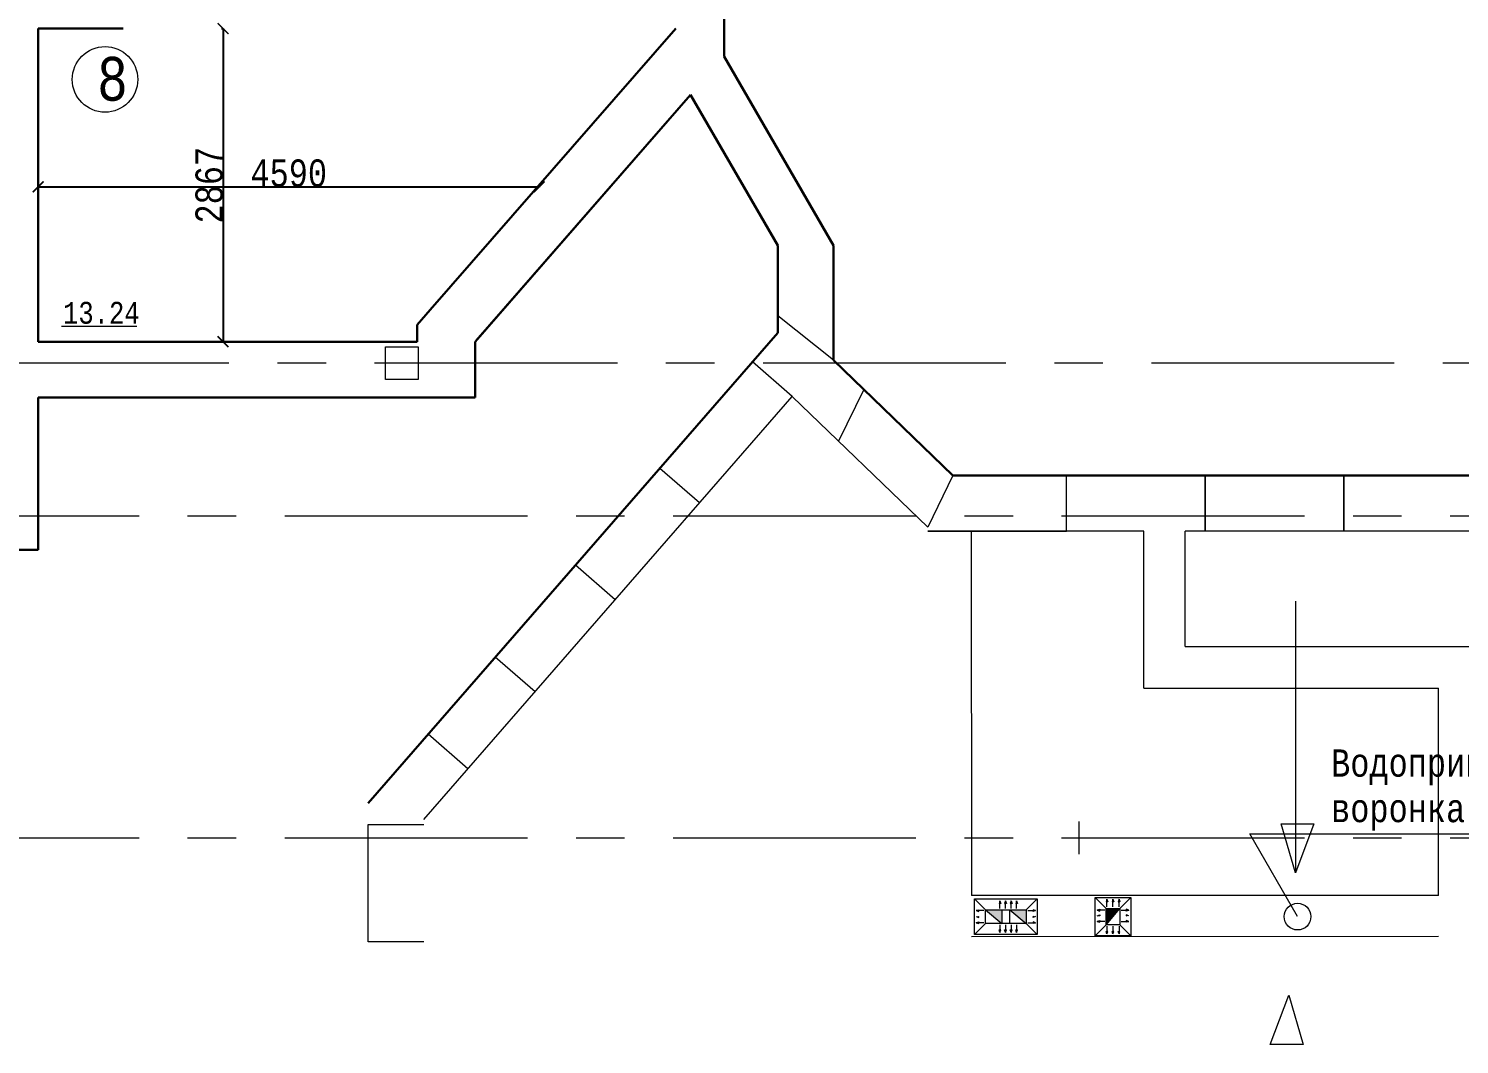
# Model space of a CAD drawing. Header units: millimetres. Extents: x -689206 to 4969298, y -1019800 to 703299.
# Drawn here: x 798541 to 811638, y -639813 to -630510 of the extents above; entities that cross this region are included whole.
import ezdxf

# ---------------------------------------------------------------- set-up
doc = ezdxf.new("R2010")
doc.units = ezdxf.units.MM
doc.linetypes.add('JIS_02_4.0', pattern=[5.5, 4, -1.5])
doc.linetypes.add('осеваяX2', pattern=[101.6, 63.5, -12.7, 12.7, -12.7])
doc.layers.add('кровля', color=211, linetype='Continuous')
doc.layers.add('четотам', color=7, linetype='Continuous')
for name, color, linetype, lineweight in [('РАЗМЕРЫ', 7, 'Continuous', 9), ('сваи', 7, 'JIS_02_4.0', 30), ('стены', 7, 'Continuous', 20)]:
    doc.layers.add(name, color=color, linetype=linetype, lineweight=lineweight)
doc.styles.add('Аннотативный', font='isocteur.ttf', dxfattribs={"width": 0.7, "height": 250})
doc.dimstyles.new('Аннотативный', dxfattribs={"dimscale": 0, "dimtxt": 250, "dimasz": 100, "dimexe": 1.25, "dimexo": 0.625, "dimtad": 1, "dimdec": 0, "dimtxsty": 'Аннотативный', "dimblk": 'ARCHTICK', "dimcen": 2.5, "dimadec": 0, "dimazin": 0, "dimtfac": 1, "dimtdec": 0, "dimtmove": 0, "dimatfit": 3, "dimfxl": 1, "dimarcsym": 0})

# ---------------------------------------------------------------- blocks, each defined once
blk = doc.blocks.new('_ArchTick')
at = {"color": 0, "linetype": 'ByBlock', "const_width": 0.15}
blk.add_lwpolyline([(-0.5, -0.5), (0.5, 0.5)], dxfattribs=at)
blk = doc.blocks.new('*D4855')
at = {"layer": 'Defpoints', "color": 0, "lineweight": 5, "ltscale": 35, "transparency": 16777216}
for p in [(798629, -631944), (803215, -631944), (803215, -631960)]:
    blk.add_point(p, dxfattribs=at)
at = {"layer": 'РАЗМЕРЫ', "color": 0, "lineweight": -2, "ltscale": 35, "transparency": 16777216}
for p, q in [((798629, -631944), (798629, -631961)), ((803215, -631945), (803215, -631961)), ((798629, -631960), (803215, -631960))]:
    blk.add_line(p, q, dxfattribs=at)
at = {"layer": 'РАЗМЕРЫ', "color": 0, "lineweight": -2, "ltscale": 35, "transparency": 16777216, "xscale": 100, "yscale": 100, "zscale": 100, "rotation": 180}
blk.add_blockref('_ArchTick', (798629, -631960), dxfattribs=at)
at = {"layer": 'РАЗМЕРЫ', "color": 0, "lineweight": -2, "ltscale": 35, "transparency": 16777216, "xscale": 100, "yscale": 100, "zscale": 100}
blk.add_blockref('_ArchTick', (803215, -631960), dxfattribs=at)
at = {"layer": 'РАЗМЕРЫ', "color": 0, "lineweight": 5, "ltscale": 35, "transparency": 16777216, "insert": (800922, -631835), "char_height": 250, "attachment_point": 5, "style": 'Аннотативный'}
blk.add_mtext('4590', dxfattribs=at)
blk = doc.blocks.new('*D4856')
at = {"layer": 'Defpoints', "color": 0, "lineweight": 5, "ltscale": 35, "transparency": 16777216}
for p in [(800307, -630510), (800307, -633377), (800321, -633377)]:
    blk.add_point(p, dxfattribs=at)
at = {"layer": 'РАЗМЕРЫ', "color": 0, "lineweight": -2, "ltscale": 35, "transparency": 16777216}
for p, q in [((800307, -630510), (800322, -630510)), ((800321, -630510), (800321, -633377)), ((800307, -633377), (800322, -633377))]:
    blk.add_line(p, q, dxfattribs=at)
at = {"layer": 'РАЗМЕРЫ', "color": 0, "lineweight": -2, "ltscale": 35, "transparency": 16777216, "xscale": 100, "yscale": 100, "zscale": 100}
for p, rotation in [((800321, -630510), 90), ((800321, -633377), 270)]:
    blk.add_blockref('_ArchTick', p, dxfattribs=dict(at, rotation=rotation))
at = {"layer": 'РАЗМЕРЫ', "color": 0, "lineweight": 5, "ltscale": 35, "transparency": 16777216, "insert": (800195, -631944), "char_height": 250, "attachment_point": 5, "rotation": 90, "style": 'Аннотативный'}
blk.add_mtext('2867', dxfattribs=at)

msp = doc.modelspace()

# ---------------------------------------------------------------- hatches: boundary and pattern name
at = {"layer": 'кровля', "lineweight": 5, "true_color": 0x000000}
h = msp.add_hatch(color=18, dxfattribs=at)
h.dxf.hatch_style = 1
h.paths.add_polyline_path([(808411.9, -638507.3), (808420.1, -638507.3), (808411.9, -638483.7)])
h.paths.add_polyline_path([(808403.8, -638507.3), (808411.9, -638507.3), (808411.9, -638483.7)])
h = msp.add_hatch(color=18, dxfattribs=at)
h.dxf.hatch_style = 1
h.paths.add_polyline_path([(808467.2, -638507.3), (808475.4, -638507.3), (808467.2, -638483.7)])
h.paths.add_polyline_path([(808459.1, -638507.3), (808467.2, -638507.3), (808467.2, -638483.7)])
h = msp.add_hatch(color=18, dxfattribs=at)
h.dxf.hatch_style = 1
h.paths.add_polyline_path([(808522.5, -638483.7), (808514.4, -638507.3), (808522.5, -638507.3)])
h.paths.add_polyline_path([(808522.5, -638483.7), (808522.5, -638507.3), (808530.7, -638507.3)])
at = {"layer": 'кровля', "lineweight": 5}
h = msp.add_hatch(color=7, dxfattribs=at)
h.dxf.hatch_style = 1
h.paths.add_polyline_path([(807215.3, -638587.2), (807238.9, -638595.4), (807238.9, -638587.2)])
h.paths.add_polyline_path([(807215.3, -638587.2), (807238.9, -638587.2), (807238.9, -638579.1)])
h = msp.add_hatch(color=7, dxfattribs=at)
h.dxf.hatch_style = 1
h.paths.add_polyline_path([(807432.6, -638522.2), (807440.7, -638522.2), (807432.6, -638498.5)])
h.paths.add_polyline_path([(807424.4, -638522.2), (807432.6, -638522.2), (807432.6, -638498.5)])
h = msp.add_hatch(color=7, dxfattribs=at)
h.dxf.hatch_style = 1
h.paths.add_polyline_path([(807483.8, -638498.5), (807475.7, -638522.2), (807483.8, -638522.2)])
h.paths.add_polyline_path([(807483.8, -638498.5), (807483.8, -638522.2), (807492, -638522.2)])
h = msp.add_hatch(color=7, dxfattribs=at)
h.dxf.hatch_style = 1
h.paths.add_polyline_path([(807535.1, -638498.5), (807526.9, -638522.2), (807535.1, -638522.2)])
h.paths.add_polyline_path([(807535.1, -638498.5), (807535.1, -638522.2), (807543.2, -638522.2)])
h = msp.add_hatch(color=7, dxfattribs=at)
h.dxf.hatch_style = 1
h.paths.add_polyline_path([(807584.9, -638498.5), (807576.7, -638522.2), (807584.9, -638522.2)])
h.paths.add_polyline_path([(807584.9, -638498.5), (807584.9, -638522.2), (807593, -638522.2)])
h = msp.add_hatch(color=7, dxfattribs=at)
h.dxf.hatch_style = 1
h.paths.add_polyline_path([(807735.5, -638587.2), (807735.5, -638595.4), (807759.2, -638587.2)])
h.paths.add_polyline_path([(807735.5, -638579.1), (807735.5, -638587.2), (807759.2, -638587.2)])
at = {"layer": 'кровля', "lineweight": 5, "true_color": 0x000000}
h = msp.add_hatch(color=18, dxfattribs=at)
h.dxf.hatch_style = 1
h.paths.add_polyline_path([(808323.3, -638583.1), (808346.9, -638591.2), (808346.9, -638583.1)])
h.paths.add_polyline_path([(808323.3, -638583.1), (808346.9, -638583.1), (808346.9, -638574.9)])
h = msp.add_hatch(color=18, dxfattribs=at)
h.dxf.hatch_style = 1
h.paths.add_polyline_path([(808323.3, -638634.3), (808346.9, -638642.5), (808346.9, -638634.3)])
h.paths.add_polyline_path([(808323.3, -638634.3), (808346.9, -638634.3), (808346.9, -638626.2)])
h = msp.add_hatch(color=18, dxfattribs=at)
h.dxf.hatch_style = 1
h.paths.add_polyline_path([(808587.6, -638583.1), (808587.6, -638591.2), (808611.2, -638583.1)])
h.paths.add_polyline_path([(808587.6, -638574.9), (808587.6, -638583.1), (808611.2, -638583.1)])
h = msp.add_hatch(color=18, dxfattribs=at)
h.dxf.hatch_style = 1
h.paths.add_polyline_path([(808587.6, -638634.3), (808587.6, -638642.5), (808611.2, -638634.3)])
h.paths.add_polyline_path([(808587.6, -638626.2), (808587.6, -638634.3), (808611.2, -638634.3)])
at = {"layer": 'кровля', "lineweight": 5}
h = msp.add_hatch(color=7, dxfattribs=at)
h.dxf.hatch_style = 1
h.paths.add_polyline_path([(807215.3, -638642.5), (807238.9, -638650.7), (807238.9, -638642.5)])
h.paths.add_polyline_path([(807215.3, -638642.5), (807238.9, -638642.5), (807238.9, -638634.4)])
h = msp.add_hatch(color=7, dxfattribs=at)
h.dxf.hatch_style = 1
h.paths.add_polyline_path([(807238.9, -638697.8), (807238.9, -638689.7), (807215.3, -638697.8)])
h.paths.add_polyline_path([(807238.9, -638705.9), (807238.9, -638697.8), (807215.3, -638697.8)])
h = msp.add_hatch(color=7, dxfattribs=at)
h.dxf.hatch_style = 1
h.paths.add_polyline_path([(807735.5, -638642.5), (807735.5, -638650.7), (807759.2, -638642.5)])
h.paths.add_polyline_path([(807735.5, -638634.4), (807735.5, -638642.5), (807759.2, -638642.5)])
h = msp.add_hatch(color=7, dxfattribs=at)
h.dxf.hatch_style = 1
h.paths.add_polyline_path([(807759.2, -638697.8), (807735.5, -638689.7), (807735.5, -638697.8)])
h.paths.add_polyline_path([(807759.2, -638697.8), (807735.5, -638697.8), (807735.5, -638705.9)])
at = {"layer": 'кровля', "lineweight": 5, "true_color": 0x000000}
h = msp.add_hatch(color=18, dxfattribs=at)
h.dxf.hatch_style = 1
h.paths.add_polyline_path([(808346.9, -638685.6), (808346.9, -638677.4), (808323.3, -638685.6)])
h.paths.add_polyline_path([(808346.9, -638693.7), (808346.9, -638685.6), (808323.3, -638685.6)])
h = msp.add_hatch(color=18, dxfattribs=at)
h.dxf.hatch_style = 1
h.paths.add_polyline_path([(808611.2, -638685.6), (808587.6, -638677.4), (808587.6, -638685.6)])
h.paths.add_polyline_path([(808611.2, -638685.6), (808587.6, -638685.6), (808587.6, -638693.7)])
at = {"layer": 'кровля', "lineweight": 5}
h = msp.add_hatch(color=7, dxfattribs=at)
h.dxf.hatch_style = 1
h.paths.add_polyline_path([(807432.6, -638786.5), (807440.7, -638762.9), (807432.6, -638762.9)])
h.paths.add_polyline_path([(807432.6, -638786.5), (807432.6, -638762.9), (807424.4, -638762.9)])
h = msp.add_hatch(color=7, dxfattribs=at)
h.dxf.hatch_style = 1
h.paths.add_polyline_path([(807483.8, -638762.9), (807475.7, -638762.9), (807483.8, -638786.5)])
h.paths.add_polyline_path([(807492, -638762.9), (807483.8, -638762.9), (807483.8, -638786.5)])
h = msp.add_hatch(color=7, dxfattribs=at)
h.dxf.hatch_style = 1
h.paths.add_polyline_path([(807535.1, -638762.9), (807526.9, -638762.9), (807535.1, -638786.5)])
h.paths.add_polyline_path([(807543.2, -638762.9), (807535.1, -638762.9), (807535.1, -638786.5)])
h = msp.add_hatch(color=7, dxfattribs=at)
h.dxf.hatch_style = 1
h.paths.add_polyline_path([(807584.9, -638762.9), (807576.7, -638762.9), (807584.9, -638786.5)])
h.paths.add_polyline_path([(807593, -638762.9), (807584.9, -638762.9), (807584.9, -638786.5)])
at = {"layer": 'кровля', "lineweight": 5, "true_color": 0x000000}
h = msp.add_hatch(color=18, dxfattribs=at)
h.dxf.hatch_style = 1
h.paths.add_polyline_path([(808411.9, -638801.3), (808420.1, -638777.7), (808411.9, -638777.7)])
h.paths.add_polyline_path([(808411.9, -638801.3), (808411.9, -638777.7), (808403.8, -638777.7)])
h = msp.add_hatch(color=18, dxfattribs=at)
h.dxf.hatch_style = 1
h.paths.add_polyline_path([(808467.2, -638801.3), (808475.4, -638777.7), (808467.2, -638777.7)])
h.paths.add_polyline_path([(808467.2, -638801.3), (808467.2, -638777.7), (808459.1, -638777.7)])
h = msp.add_hatch(color=18, dxfattribs=at)
h.dxf.hatch_style = 1
h.paths.add_polyline_path([(808522.5, -638777.7), (808514.4, -638777.7), (808522.5, -638801.3)])
h.paths.add_polyline_path([(808530.7, -638777.7), (808522.5, -638777.7), (808522.5, -638801.3)])
at = {"layer": 'РАЗМЕРЫ', "lineweight": 5, "ltscale": 150}
h = msp.add_hatch(color=256, dxfattribs=at)
h.dxf.hatch_style = 1
h.paths.add_polyline_path([(807674.1, -638705), (807674.1, -638580), (807524.1, -638580)])
h.paths.add_polyline_path([(807450.4, -638705), (807450.4, -638580), (807300.4, -638580)])
h = msp.add_hatch(color=256, dxfattribs=at)
h.dxf.hatch_style = 1
h.paths.add_polyline_path([(808529.7, -638567.5), (808404.7, -638567.5), (808404.7, -638717.5)])

# ---------------------------------------------------------------- linework, layer by layer
at = {"layer": 'кровля', "color": 7, "lineweight": 5}
for p, q in [((807300.4, -638580), (807200.4, -638480)), ((807674.1, -638580), (807774.1, -638480)), ((807215.3, -638587.2), (807238.9, -638579.1)), ((807285.3, -638587.2), (807215.3, -638587.2)), ((807215.3, -638587.2), (807238.9, -638595.4)), ((807238.9, -638579.1), (807238.9, -638587.2)), ((807238.9, -638595.4), (807238.9, -638587.2)), ((807432.6, -638498.5), (807424.4, -638522.2)), ((807424.4, -638522.2), (807432.6, -638522.2)), ((807432.6, -638568.5), (807432.6, -638498.5)), ((807432.6, -638498.5), (807440.7, -638522.2)), ((807440.7, -638522.2), (807432.6, -638522.2)), ((807483.8, -638498.5), (807475.7, -638522.2)), ((807475.7, -638522.2), (807483.8, -638522.2)), ((807483.8, -638568.5), (807483.8, -638498.5)), ((807483.8, -638498.5), (807492, -638522.2)), ((807492, -638522.2), (807483.8, -638522.2)), ((807535.1, -638498.5), (807526.9, -638522.2)), ((807526.9, -638522.2), (807535.1, -638522.2)), ((807535.1, -638568.5), (807535.1, -638498.5)), ((807535.1, -638498.5), (807543.2, -638522.2)), ((807543.2, -638522.2), (807535.1, -638522.2)), ((807584.9, -638498.5), (807576.7, -638522.2)), ((807576.7, -638522.2), (807584.9, -638522.2)), ((807584.9, -638568.5), (807584.9, -638498.5)), ((807584.9, -638498.5), (807593, -638522.2)), ((807593, -638522.2), (807584.9, -638522.2)), ((807689.2, -638587.2), (807759.2, -638587.2)), ((807759.2, -638587.2), (807735.5, -638579.1)), ((807735.5, -638579.1), (807735.5, -638587.2)), ((807759.2, -638587.2), (807735.5, -638595.4)), ((807735.5, -638595.4), (807735.5, -638587.2)), ((807300.4, -638705), (807200.4, -638805)), ((807215.3, -638642.5), (807238.9, -638650.7)), ((807215.3, -638697.8), (807238.9, -638689.7)), ((807285.3, -638697.8), (807215.3, -638697.8)), ((807215.3, -638697.8), (807238.9, -638705.9)), ((807238.9, -638650.7), (807238.9, -638642.5)), ((807238.9, -638689.7), (807238.9, -638697.8)), ((807238.9, -638705.9), (807238.9, -638697.8)), ((807432.6, -638716.5), (807432.6, -638786.5)), ((807483.8, -638716.5), (807483.8, -638786.5)), ((807535.1, -638716.5), (807535.1, -638786.5)), ((807584.9, -638716.5), (807584.9, -638786.5)), ((807674.1, -638705), (807774.1, -638805)), ((807689.2, -638697.8), (807759.2, -638697.8)), ((807759.2, -638642.5), (807735.5, -638650.7)), ((807735.5, -638650.7), (807735.5, -638642.5)), ((807759.2, -638697.8), (807735.5, -638689.7)), ((807735.5, -638689.7), (807735.5, -638697.8)), ((807759.2, -638697.8), (807735.5, -638705.9)), ((807735.5, -638705.9), (807735.5, -638697.8)), ((807432.6, -638786.5), (807424.4, -638762.9)), ((807424.4, -638762.9), (807432.6, -638762.9)), ((807432.6, -638786.5), (807440.7, -638762.9)), ((807440.7, -638762.9), (807432.6, -638762.9)), ((807483.8, -638786.5), (807475.7, -638762.9)), ((807475.7, -638762.9), (807483.8, -638762.9)), ((807483.8, -638786.5), (807492, -638762.9)), ((807492, -638762.9), (807483.8, -638762.9)), ((807535.1, -638786.5), (807526.9, -638762.9)), ((807526.9, -638762.9), (807535.1, -638762.9)), ((807535.1, -638786.5), (807543.2, -638762.9)), ((807543.2, -638762.9), (807535.1, -638762.9)), ((807584.9, -638786.5), (807576.7, -638762.9)), ((807576.7, -638762.9), (807584.9, -638762.9)), ((807584.9, -638786.5), (807593, -638762.9)), ((807593, -638762.9), (807584.9, -638762.9))]:
    msp.add_line(p, q, dxfattribs=at)
at = {"layer": 'кровля', "color": 18, "lineweight": 5, "true_color": 0x000000}
for p, q in [((808404.7, -638567.5), (808304.7, -638467.5)), ((808411.9, -638483.7), (808403.8, -638507.3)), ((808411.9, -638553.7), (808411.9, -638483.7)), ((808411.9, -638483.7), (808420.1, -638507.3)), ((808467.2, -638483.7), (808459.1, -638507.3)), ((808467.2, -638553.7), (808467.2, -638483.7)), ((808467.2, -638483.7), (808475.4, -638507.3)), ((808522.5, -638483.7), (808514.4, -638507.3)), ((808522.5, -638553.7), (808522.5, -638483.7)), ((808522.5, -638483.7), (808530.7, -638507.3)), ((808529.7, -638567.5), (808629.7, -638467.5)), ((808323.3, -638583.1), (808346.9, -638574.9)), ((808393.3, -638583.1), (808323.3, -638583.1)), ((808323.3, -638583.1), (808346.9, -638591.2)), ((808323.3, -638634.3), (808346.9, -638626.2)), ((808346.9, -638574.9), (808346.9, -638583.1)), ((808346.9, -638591.2), (808346.9, -638583.1)), ((808346.9, -638626.2), (808346.9, -638634.3)), ((808403.8, -638507.3), (808411.9, -638507.3)), ((808420.1, -638507.3), (808411.9, -638507.3)), ((808459.1, -638507.3), (808467.2, -638507.3)), ((808475.4, -638507.3), (808467.2, -638507.3)), ((808514.4, -638507.3), (808522.5, -638507.3)), ((808530.7, -638507.3), (808522.5, -638507.3)), ((808541.2, -638583.1), (808611.2, -638583.1)), ((808611.2, -638583.1), (808587.6, -638574.9)), ((808587.6, -638574.9), (808587.6, -638583.1)), ((808611.2, -638583.1), (808587.6, -638591.2)), ((808587.6, -638591.2), (808587.6, -638583.1)), ((808611.2, -638634.3), (808587.6, -638626.2)), ((808587.6, -638626.2), (808587.6, -638634.3)), ((808404.7, -638717.5), (808304.7, -638817.5)), ((808323.3, -638685.6), (808346.9, -638677.4)), ((808393.3, -638685.6), (808323.3, -638685.6)), ((808323.3, -638685.6), (808346.9, -638693.7)), ((808346.9, -638677.4), (808346.9, -638685.6)), ((808346.9, -638693.7), (808346.9, -638685.6)), ((808411.9, -638731.3), (808411.9, -638801.3)), ((808467.2, -638731.3), (808467.2, -638801.3)), ((808522.5, -638731.3), (808522.5, -638801.3)), ((808529.7, -638717.5), (808629.7, -638817.5)), ((808541.2, -638685.6), (808611.2, -638685.6)), ((808611.2, -638685.6), (808587.6, -638677.4)), ((808587.6, -638677.4), (808587.6, -638685.6)), ((808611.2, -638685.6), (808587.6, -638693.7)), ((808587.6, -638693.7), (808587.6, -638685.6)), ((808411.9, -638801.3), (808403.8, -638777.7)), ((808403.8, -638777.7), (808411.9, -638777.7)), ((808411.9, -638801.3), (808420.1, -638777.7)), ((808420.1, -638777.7), (808411.9, -638777.7)), ((808467.2, -638801.3), (808459.1, -638777.7)), ((808459.1, -638777.7), (808467.2, -638777.7)), ((808467.2, -638801.3), (808475.4, -638777.7)), ((808475.4, -638777.7), (808467.2, -638777.7)), ((808522.5, -638801.3), (808514.4, -638777.7)), ((808514.4, -638777.7), (808522.5, -638777.7)), ((808522.5, -638801.3), (808530.7, -638777.7)), ((808530.7, -638777.7), (808522.5, -638777.7))]:
    msp.add_line(p, q, dxfattribs=at)
at = {"layer": 'кровля', "color": 7, "lineweight": 5}
for points in [[(807774.1, -638480), (807774.1, -638805), (807200.4, -638805), (807200.4, -638480)], [(807674.1, -638580), (807674.1, -638705), (807300.4, -638705), (807300.4, -638580)]]:
    msp.add_lwpolyline(points, close=True, dxfattribs=at)
at = {"layer": 'кровля', "color": 18, "lineweight": 5, "true_color": 0x000000}
for points in [[(808304.7, -638467.5), (808629.7, -638467.5), (808629.7, -638817.5), (808304.7, -638817.5)], [(808404.7, -638567.5), (808529.7, -638567.5), (808529.7, -638717.5), (808404.7, -638717.5)]]:
    msp.add_lwpolyline(points, close=True, dxfattribs=at)
at = {"layer": 'РАЗМЕРЫ', "linetype": 'ByBlock', "lineweight": 30}
for p, q in [((804908.3, -630765.3), (804908.3, -630130.3)), ((805908.3, -633545.6), (807002.4, -634602.3)), ((807002.4, -634602.3), (814218.1, -634602.3))]:
    msp.add_line(p, q, dxfattribs=at)
at = {"layer": 'РАЗМЕРЫ', "lineweight": 30, "ltscale": 35}
for p, q in [((802099, -633223.7), (802218.3, -633086.9)), ((802099, -633377.5), (802099, -633223.7))]:
    msp.add_line(p, q, dxfattribs=at)
at = {"layer": 'РАЗМЕРЫ'}
msp.add_line((798841.9, -633236.7), (799531.2, -633236.7), dxfattribs=at)
at = {"layer": 'РАЗМЕРЫ', "linetype": 'ByBlock', "lineweight": 9, "ltscale": 35}
for p, q in [((805908.3, -633545.6), (805398.3, -633140.3)), ((805532.1, -633878.1), (805168.4, -633561.3)), ((806185.7, -633816.7), (805954.9, -634289.6)), ((804682.1, -634854), (804318.4, -634537.2)), ((807002.4, -634602.3), (806771.6, -635075.3)), ((808041.7, -635112.3), (808041.7, -634602.3)), ((808041.7, -634602.3), (809311.7, -634602.3)), ((809311.7, -634602.3), (809311.7, -635112.3)), ((809311.7, -635112.3), (809311.7, -634602.3)), ((810581.7, -634602.3), (810581.7, -635112.3)), ((810581.7, -635112.3), (810581.7, -634602.3)), ((807168.3, -635112.3), (806771.7, -635112.3)), ((806771.7, -635112.3), (808041.7, -635112.3)), ((803910.4, -635740), (803546.7, -635423.2)), ((803176.5, -636582.7), (802812.7, -636265.9)), ((802562.3, -637287.8), (802198.6, -636971)), ((801648.3, -638872.3), (801648.3, -637800.3)), ((801648.3, -637800.3), (802158.3, -637800.3)), ((802158.3, -638872.3), (801648.3, -638872.3))]:
    msp.add_line(p, q, dxfattribs=at)
at = {"layer": 'РАЗМЕРЫ', "linetype": 'осеваяX2', "lineweight": 5, "ltscale": 35}
msp.add_line((850158.3, -633573), (783105.6, -633573), dxfattribs=at)
at = {"layer": 'РАЗМЕРЫ', "linetype": 'ByBlock', "lineweight": 13}
for p, q in [((805532.1, -633878.1), (806771.6, -635075.3)), ((808748.3, -635112.3), (807168.3, -635112.3)), ((808748.3, -636549.9), (808748.3, -635112.3)), ((814858.3, -635112.3), (809128.3, -635112.3)), ((809128.3, -636169.9), (809128.3, -635112.3)), ((809128.3, -636169.9), (811828.3, -636169.9)), ((808748.3, -636549.9), (811448.3, -636549.9)), ((811448.3, -638450.1), (807171.5, -638450.1)), ((811448.3, -638823.7), (807171.9, -638827.8))]:
    msp.add_line(p, q, dxfattribs=at)
at = {"layer": 'РАЗМЕРЫ', "lineweight": 9, "ltscale": 150}
for p, q in [((810157.2, -638642.5), (809719, -637883.6)), ((809719, -637883.6), (811956.2, -637883.6))]:
    msp.add_line(p, q, dxfattribs=at)
msp.add_circle((810157.2, -638642.5), 122, dxfattribs=at)
at = {"layer": 'сваи', "linetype": 'ByBlock', "lineweight": 9, "ltscale": 35}
msp.add_line((810137.2, -635752.5), (810137.2, -638242.5), dxfattribs=at)
at = {"layer": 'сваи', "linetype": 'ByBlock', "lineweight": 20, "ltscale": 35}
for p, q in [((810137.2, -638242.5), (810007.2, -637792.5)), ((810007.2, -637792.5), (810137.2, -637792.5)), ((810137.2, -637792.5), (810307.2, -637792.5)), ((810307.2, -637792.5), (810137.2, -638242.5)), ((809907.2, -639812.5), (810077.2, -639362.5)), ((810077.2, -639362.5), (810207.2, -639812.5)), ((810077.2, -639812.5), (809907.2, -639812.5)), ((810207.2, -639812.5), (810077.2, -639812.5))]:
    msp.add_line(p, q, dxfattribs=at)
at = {"layer": 'стены', "lineweight": 30}
for p, q in [((798629, -633377.5), (798629, -630510.3)), ((799406.8, -630510.3), (798629, -630510.3)), ((804466.6, -630510.3), (802218.3, -633086.9)), ((804908.3, -630510.3), (804908.3, -630765.3)), ((804908.3, -630765.3), (805908.3, -632497.3)), ((804601.4, -631117), (802629, -633377.5)), ((804601.4, -631117), (802638.6, -633366.4)), ((805398.3, -632497.3), (804601.4, -631117)), ((805398.3, -633297.3), (805398.3, -632497.3)), ((805908.3, -632497.3), (805908.3, -633297.3)), ((798629, -633377.5), (802099, -633377.5)), ((801648.3, -637602.8), (805398.3, -633297.3)), ((802629, -633377.5), (802629, -633887.5)), ((805908.3, -633297.3), (805908.3, -633545.6)), ((802629, -633887.5), (798629, -633887.5)), ((798629, -635282.3), (798629, -633887.5)), ((798119, -635282.3), (798629, -635282.3))]:
    msp.add_line(p, q, dxfattribs=at)
at = {"layer": 'стены'}
for p, q in [((805398.3, -632497.3), (804898.3, -631631.3)), ((805908.3, -632497.3), (805408.3, -631631.3)), ((805398.3, -633297.3), (805398.3, -632497.3)), ((805398.3, -633297.3), (805398.3, -632497.3)), ((805908.3, -632497.3), (805908.3, -633297.3)), ((805908.3, -632497.3), (805908.3, -633297.3)), ((801648.3, -637602.8), (805398.3, -633297.3)), ((801648.3, -637602.8), (805398.3, -633297.3)), ((805908.3, -633297.3), (805908.3, -633545.6)), ((805908.3, -633297.3), (805908.3, -633545.6)), ((808158.3, -638070.3), (808158.3, -637770.3)), ((802008.3, -637920.3), (802308.3, -637920.3)), ((808008.3, -637920.3), (808308.3, -637920.3))]:
    msp.add_line(p, q, dxfattribs=at)
at = {"layer": 'стены', "lineweight": 20}
msp.add_line((805325, -634115.9), (805532.1, -633878.1), dxfattribs=at)
at = {"layer": 'стены', "lineweight": 13}
for p, q in [((802158.3, -637751.7), (805325, -634115.9)), ((807168.3, -635112.3), (807171.5, -638450.1)), ((811448.3, -638450.1), (811448.3, -636549.9))]:
    msp.add_line(p, q, dxfattribs=at)
at = {"layer": 'стены', "linetype": 'осеваяX2', "lineweight": 5, "ltscale": 35}
for p, q in [((783105.6, -634972.3), (850158.3, -634972.3)), ((783105.6, -637920.3), (850158.3, -637920.3))]:
    msp.add_line(p, q, dxfattribs=at)
at = {"layer": 'стены'}
msp.add_lwpolyline([(801808.3, -633423), (802108.3, -633423), (802108.3, -633723), (801808.3, -633723)], close=True, dxfattribs=at)
at = {"layer": 'четотам', "color": 7, "lineweight": 5}
for points in [[(807300.4, -638580), (807450.4, -638580), (807450.4, -638705), (807300.4, -638705), (807300.4, -638580), (807450.4, -638705)], [(807524.1, -638580), (807674.1, -638580), (807674.1, -638705), (807524.1, -638705), (807524.1, -638580), (807674.1, -638705)]]:
    msp.add_lwpolyline(points, dxfattribs=at)
at = {"layer": 'четотам', "color": 18, "lineweight": 5, "true_color": 0x000000}
msp.add_lwpolyline([(808404.7, -638717.5), (808404.7, -638567.5), (808529.7, -638567.5), (808529.7, -638717.5), (808404.7, -638717.5), (808529.7, -638567.5)], dxfattribs=at)
msp.add_lwpolyline([(808404.7, -638717.5), (808404.7, -638567.5), (808529.7, -638567.5), (808529.7, -638717.5), (808404.7, -638717.5), (808529.7, -638567.5)], dxfattribs=at)
at = {"layer": 'четотам', "lineweight": 13}
msp.add_circle((799240.5, -630975.6), 300, dxfattribs=at)

# ---------------------------------------------------------------- texts
at = {"layer": 'РАЗМЕРЫ', "lineweight": 13, "ltscale": 150, "attachment_point": 1, "style": 'Аннотативный'}
for s, insert, char_height, width in [('8', (799168.1, -630769.3), 401.1, 1460), ('Водоприймальна воронка', (810464.1, -637110.6), 250, 850)]:
    msp.add_mtext(s, dxfattribs=dict(at, insert=insert, char_height=char_height, width=width))
at = {"layer": 'РАЗМЕРЫ', "insert": (798856.1, -633012.7), "char_height": 200, "width": 656.117, "attachment_point": 1, "style": 'Аннотативный'}
msp.add_mtext('13.24', dxfattribs=at)

# ---------------------------------------------------------------- dimensions: what is measured, and where the dimension line sits
at = {"layer": 'РАЗМЕРЫ', "lineweight": 5, "ltscale": 35}
dim = msp.add_linear_dim(base=(800320.9, -633377.5), p1=(800306.8, -630510.3), p2=(800306.8, -633377.5), angle=90, dimstyle='Аннотативный', dxfattribs=at)
dim.commit()
dim.dimension.update_dxf_attribs({"geometry": '*D4856', "text_midpoint": (800195.3, -631943.9)})
dim = msp.add_linear_dim(base=(803215.2, -631960.2), p1=(798629, -631943.9), p2=(803215.2, -631944.5), text='4590', dimstyle='Аннотативный', dxfattribs=at)
dim.commit()
dim.dimension.update_dxf_attribs({"geometry": '*D4855', "text_midpoint": (800922.1, -631834.6)})

doc.saveas('drawing.dxf')
